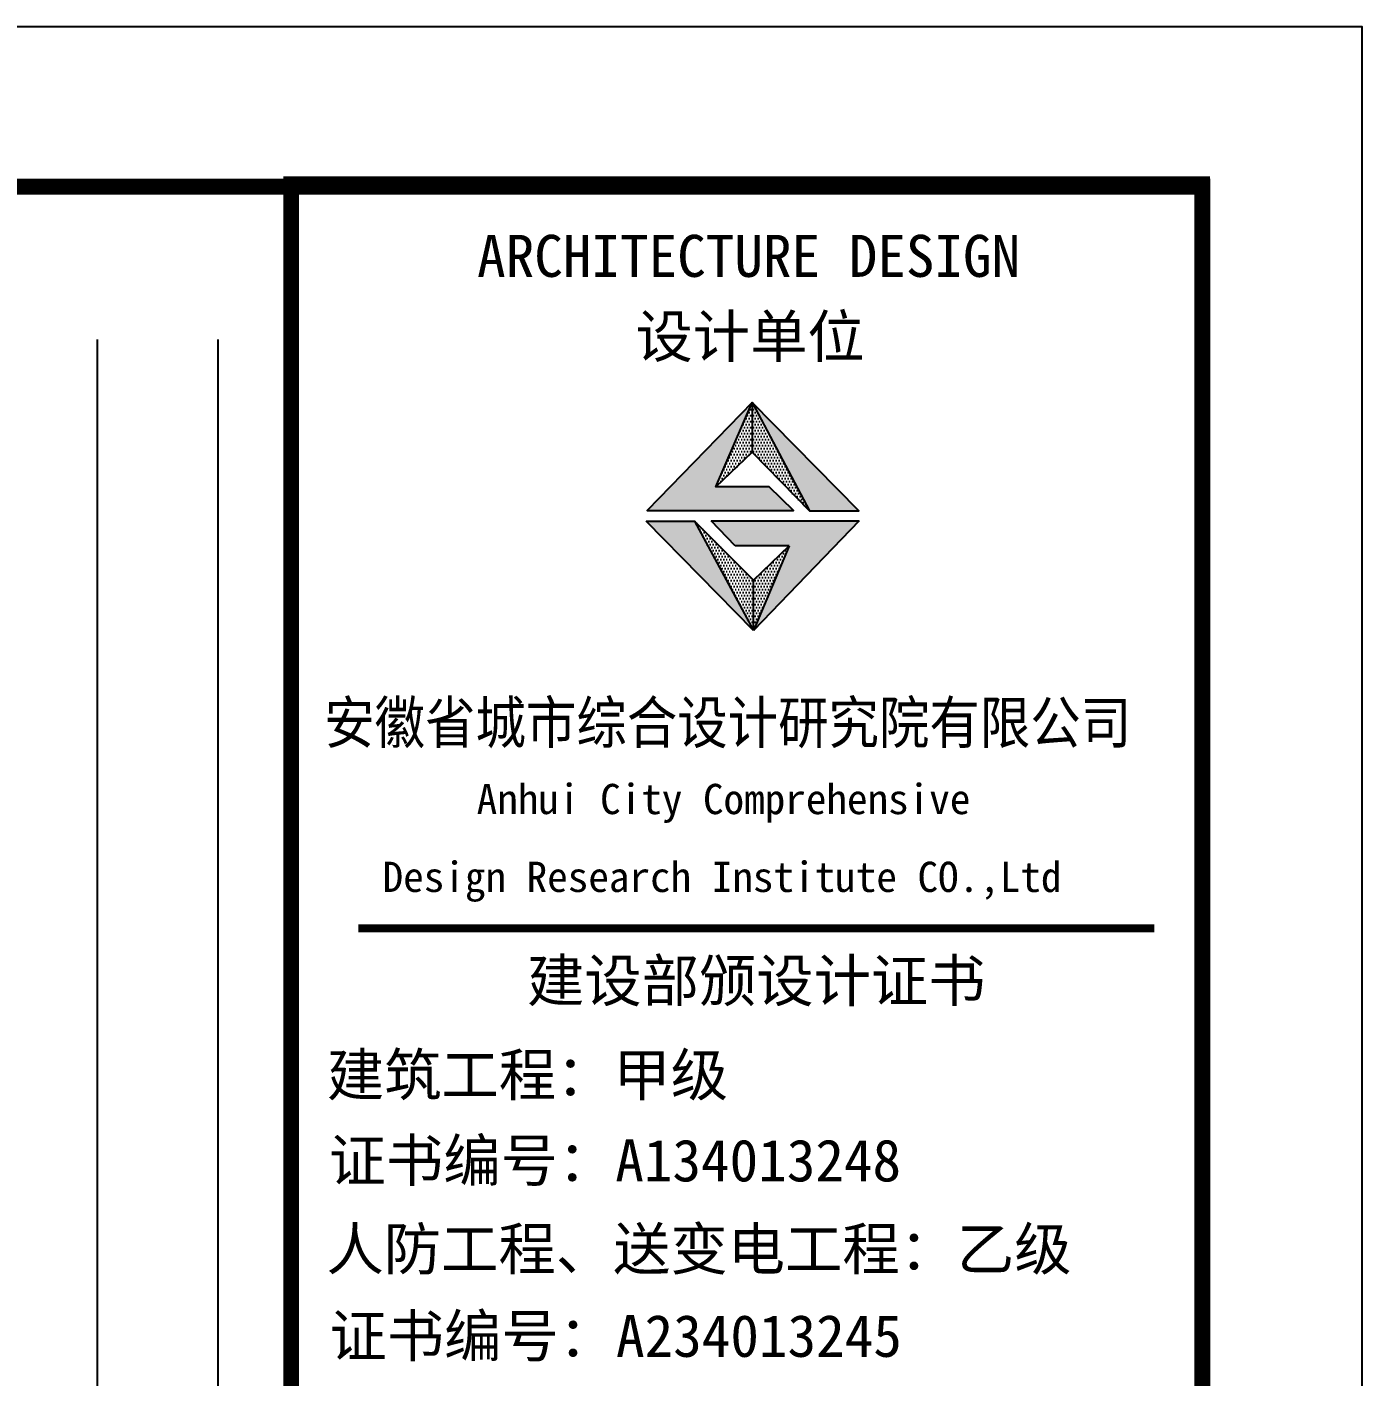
# Model space of a CAD drawing. Header units: millimetres. Extents: x 424383 to 428412, y 54091 to 54919.
# Drawn here: x 424900.9 to 424956.3, y 54863.4 to 54919.3 of the extents above; entities that cross this region are included whole.
import ezdxf

# ---------------------------------------------------------------- set-up
doc = ezdxf.new("R2010")
doc.units = ezdxf.units.MM
for name, color, linetype in [('A_DE_DETAIL_3', 144, 'Continuous'), ('PUB_TEXT', 7, 'Continuous'), ('PUB_TITLE', 4, 'Continuous'), ('图框', 122, 'Continuous'), ('道路网', 7, 'Continuous')]:
    doc.layers.add(name, color=color, linetype=linetype)
doc.styles.add('黑体', font='simhei.ttf', dxfattribs={"width": 0.8, "height": 3.5})

msp = doc.modelspace()

# ---------------------------------------------------------------- hatches: boundary and pattern name
for points in [[(424929.501, 54900.262), (424931.01, 54903.761), (424926.66, 54899.29), (424932.717, 54899.29), (424931.712, 54900.262)], [(424933.387, 54899.272), (424935.437, 54899.272), (424931.01, 54903.761)]]:
    msp.add_hatch(color=1).paths.add_polyline_path(points)
at = {"layer": 'A_DE_DETAIL_3'}
for points in [[(424928.622, 54898.84), (424926.61, 54898.84), (424931.069, 54894.312)], [(424929.315, 54898.854), (424930.304, 54897.816), (424932.545, 54897.816), (424931.069, 54894.312), (424935.441, 54898.854)]]:
    msp.add_hatch(color=1, dxfattribs=at).paths.add_polyline_path(points)
at = {"layer": 'PUB_TEXT'}
h = msp.add_hatch(dxfattribs=at)
h.set_pattern_fill('DOTS', color=256, scale=1.988221, style=0)
h.set_pattern_definition([(0, (409824.75075, 60610.28672), (0.0621319171, 0.1242638342), [0, -0.1242638342])])
h.paths.add_polyline_path([(424931.069, 54894.312), (424931.069, 54896.399), (424928.622, 54898.84)])
h.paths.add_polyline_path([(424932.545, 54897.816), (424931.069, 54896.399), (424931.069, 54894.312)])
h.paths.add_polyline_path([(424931.01, 54903.761), (424931.01, 54901.703), (424933.387, 54899.272)])
h.paths.add_polyline_path([(424931.01, 54901.703), (424931.01, 54903.761), (424929.501, 54900.262)])

# ---------------------------------------------------------------- linework, layer by layer
for p, q in [((424929.501, 54900.262), (424931.01, 54903.761)), ((424931.01, 54903.761), (424933.387, 54899.272)), ((424931.069, 54894.312), (424926.61, 54898.84)), ((424926.61, 54898.84), (424928.622, 54898.84)), ((424926.61, 54898.84), (424928.622, 54898.84)), ((424931.069, 54896.399), (424928.622, 54898.84)), ((424929.315, 54898.854), (424935.441, 54898.854)), ((424930.304, 54897.816), (424929.315, 54898.854)), ((424935.441, 54898.854), (424931.069, 54894.312)), ((424932.545, 54897.816), (424930.304, 54897.816)), ((424931.069, 54896.399), (424932.545, 54897.816)), ((424932.545, 54897.816), (424931.069, 54894.312)), ((424931.069, 54894.312), (424931.069, 54896.399)), ((424931.069, 54894.312), (424931.069, 54896.399))]:
    msp.add_line(p, q)
for points in [[(424931.712, 54900.262), (424929.501, 54900.262), (424931.01, 54901.703), (424933.387, 54899.272), (424935.437, 54899.272), (424931.01, 54903.761), (424926.66, 54899.29), (424932.717, 54899.29), (424931.712, 54900.262)], [(424931.01, 54903.761), (424931.01, 54901.703)]]:
    msp.add_lwpolyline(points)
at = {"layer": 'A_DE_DETAIL_3', "color": 1}
for p, q in [((424931.069, 54894.312), (424926.61, 54898.84)), ((424928.622, 54898.84), (424931.069, 54894.312))]:
    msp.add_line(p, q, dxfattribs=at)
at = {"layer": 'PUB_TITLE'}
msp.add_lwpolyline([(424562.62, 54640.976), (424956.3, 54640.976), (424956.3, 54919.336), (424562.62, 54919.336)], close=True, dxfattribs=at)
at = {"layer": 'PUB_TITLE', "const_width": 0.663}
msp.add_lwpolyline([(424579.189, 54647.604), (424949.672, 54647.604), (424949.672, 54912.708), (424579.189, 54912.708)], close=True, dxfattribs=at)
at = {"layer": '图框', "color": 4}
msp.add_line((424911.895, 54912.815), (424911.895, 54647.711), dxfattribs=at)
for points, const_width in [([(424911.895, 54912.815), (424911.895, 54647.711)], 0.653), ([(424914.676, 54881.958), (424947.681, 54881.958)], 0.33)]:
    msp.add_lwpolyline(points, dxfattribs=dict(at, const_width=const_width))
at = {"layer": '图框', "color": 4, "const_width": 0.653}
msp.add_lwpolyline([(424911.895, 54912.815), (424949.672, 54912.815), (424949.672, 54647.711), (424911.895, 54647.711)], close=True, dxfattribs=at)
at = {"layer": '道路网', "color": 4, "linetype": 'Continuous'}
msp.add_line((424903.848, 54906.37), (424903.848, 54653.605), dxfattribs=at)
at = {"layer": '道路网', "color": 6, "linetype": 'Continuous'}
msp.add_line((424908.848, 54906.37), (424908.848, 54653.605), dxfattribs=at)

# ---------------------------------------------------------------- texts
at = {"layer": '图框', "color": 4, "style": '黑体'}
for s, height, width, p in [('ARCHITECTURE DESIGN', 1.74264, 1, (424919.601, 54908.973)), ('设计单位', 1.7426, 1, (424926.17, 54905.635)), ('安徽省城市综合设计研究院有限公司', 1.74264, 0.88, (424913.259, 54889.622)), ('Anhui City Comprehensive ', 1.25417, 1, (424919.583, 54886.693)), (' Design Research Institute CO.,Ltd', 1.25417, 1, (424914.829, 54883.465)), ('建设部颁设计证书', 1.7426, 1, (424921.672, 54878.918)), (' 建筑工程：甲级', 1.7426, 1, (424912.186, 54875.013)), ('证书编号：A134013248', 1.74264, 1, (424913.446, 54871.462)), ('人防工程、送变电工程：乙级', 1.74264, 1, (424913.355, 54867.792)), ('证书编号：A234013245', 1.74264, 1, (424913.478, 54864.186))]:
    msp.add_text(s, height=height, dxfattribs=dict(at, width=width)).set_placement(p)

doc.saveas('drawing.dxf')
